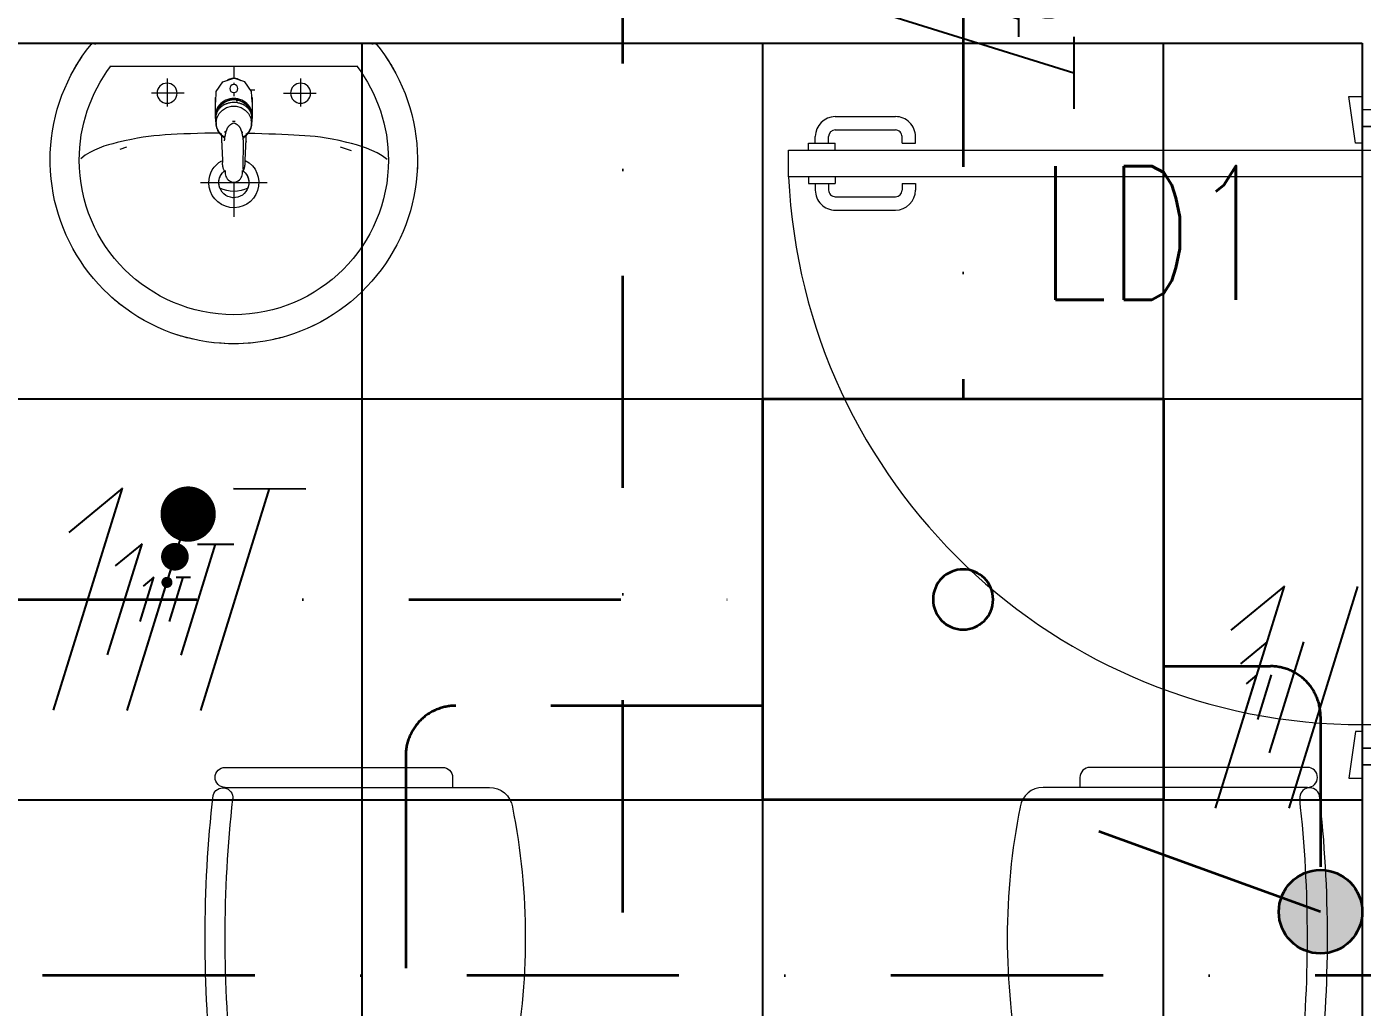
# Model space of a CAD drawing. Header units: inches. Extents: x -12418 to 183584, y -29325 to 19878.
# Drawn here: x 15698 to 17698, y -8710 to -7243 of the extents above; entities that cross this region are included whole.
import ezdxf
from ezdxf.enums import TextEntityAlignment as Align

# ---------------------------------------------------------------- set-up
doc = ezdxf.new("R2010")
doc.units = ezdxf.units.IN
doc.header["$LTSCALE"] = 25
doc.header["$MEASUREMENT"] = 0
doc.linetypes.add('DASHDOT', pattern=[25.4, 12.7, -6.35, 0, -6.35])
doc.layers.get('0').update_dxf_attribs({"color": 8})
doc.layers.add('00-Ground Floor$0$False Ceiling', color=251, linetype='Continuous')
for name, color, linetype, lineweight in [('00-Ground Floor$0$LOADING', 253, 'Continuous', 5), ('00-Ground Floor$0$P-SANR-FIXT', 6, 'Continuous', 18), ('00-Ground Floor$0$P-SANR-FIXT-1', 6, 'Continuous', 13), ('00-Ground Floor$0$Walls', 251, 'Continuous', 5), ('00-Ground Floor$0$Wooden Joinery', 251, 'Continuous', 5), ('E-LITE-CIRC-NUMB', 6, 'Continuous', 25), ('E-LITE-CLNG', 150, 'Continuous', 35), ('E-LITE-CLNG-CNDT', 6, 'DASHDOT', 35), ('E-LITE-CTRL', 6, 'Continuous', 25), ('E-LITE-IDEN', 6, 'Continuous', 25), ('E-LITE-SWCH @ 100', 3, 'Continuous', 35), ('E-POWR-WIRE', 6, 'Continuous', 25), ('E-POWR-WIRE @ 100', 6, 'Continuous', 25), ('E-POWR-WIRE @ 20', 6, 'Continuous', 25), ('E-POWR-WIRE @ 50', 6, 'Continuous', 25)]:
    doc.layers.add(name, color=color, linetype=linetype, lineweight=lineweight)
doc.styles.add('DC_Simplex', font='SIMPLEX.shx', dxfattribs={"width": 0.7})

# ---------------------------------------------------------------- blocks, each defined once
blk = doc.blocks.new('00-Ground Floor$0$A$C72370EFE')
at = {"layer": '00-Ground Floor$0$Wooden Joinery'}
for p, q in [((-0.01, -0.03), (-0.01, -0.07)), ((0, -0.03), (-0.01, -0.03)), ((0.04, -0.03), (0.05, -0.03)), ((0.05, -0.03), (0.05, -0.07)), ((-0.01, -0.04), (-0.02, -0.04)), ((0.05, -0.04), (0.06, -0.04)), ((-0.05, -0.07), (-0.05, -0.16)), ((-0.03, -0.07), (-0.03, -0.16)), ((-0.01, -0.06), (-0.02, -0.06)), ((0, -0.07), (-0.01, -0.07)), ((0.04, -0.07), (0.05, -0.07)), ((0.05, -0.06), (0.06, -0.06)), ((0.07, -0.07), (0.07, -0.16)), ((0.09, -0.07), (0.09, -0.16)), ((-0.01, -0.17), (-0.02, -0.17)), ((-0.01, -0.17), (-0.01, -0.19)), ((0.05, -0.17), (0.06, -0.17)), ((0.05, -0.17), (0.05, -0.19)), ((-0.01, -0.19), (-0.02, -0.19)), ((0.05, -0.19), (0.06, -0.19))]:
    blk.add_line(p, q, dxfattribs=at)
for centre, radius, start, end in [((-0.02, -0.07), 0.03, 90, 180), ((0.06, -0.07), 0.03, 0, 90), ((-0.02, -0.07), 0.01, 90, 180), ((0.06, -0.07), 0.01, 0, 90), ((-0.02, -0.16), 0.03, 180, 270), ((-0.02, -0.16), 0.01, 180, 270), ((0.06, -0.16), 0.01, 270, 0), ((0.06, -0.16), 0.03, 270, 0)]:
    blk.add_arc(centre, radius, start, end, dxfattribs=at)
blk = doc.blocks.new('00-Ground Floor$0$A$C5DAD61B4')
at = {"layer": '00-Ground Floor$0$Wooden Joinery'}
for points in [[(80, 959.1), (80, 969.1), (10, 979.1), (10, 959.1)], [(940, 959.1), (940, 969.1), (1010, 979.1), (1010, 959.1)], [(70, 859.1), (70, 849.1), (0, 839.1), (0, 859.1)], [(120, 859.1), (120, 0), (80, 0), (80, 859.1)], [(950, 859.1), (950, 849.1), (1020, 839.1), (1020, 859.1)]]:
    blk.add_lwpolyline(points, close=True, dxfattribs=at)
for points in [[(45, 859.1), (45, 959.1), (20, 959.1), (20, 859.1), (45, 859.1)], [(45, 859.1), (80, 859.1), (80, 899.1), (90, 899.1), (90, 959.1), (45, 959.1), (45, 859.1)], [(975, 859.1), (940, 859.1), (940, 899.1), (930, 899.1), (930, 959.1), (975, 959.1), (975, 859.1)], [(975, 859.1), (975, 959.1), (1000, 959.1), (1000, 859.1), (975, 859.1)]]:
    blk.add_lwpolyline(points, dxfattribs=at)
blk.add_arc((80, 859.1), 860, 272.666, 0, dxfattribs=at)
at = {"layer": '00-Ground Floor$0$Wooden Joinery', "xscale": 999.9999999998854, "yscale": 999.9999999998854, "zscale": 999.9999999998854, "rotation": 180}
blk.add_blockref('00-Ground Floor$0$A$C72370EFE', (120, 0), dxfattribs=at)
blk = doc.blocks.new('00-Ground Floor$0$FP_138-161_A_00_GFL_-0_080_Einreichung_Grundrisse_100')
at = {"layer": '00-Ground Floor$0$P-SANR-FIXT'}
blk.add_line((-0.0044, -0.0019), (-0.0045, -0.0021), dxfattribs=at)
at = {"layer": '00-Ground Floor$0$P-SANR-FIXT', "flags": 128}
blk.add_lwpolyline([(-0.0057, -0.0037), (-0.0058, -0.0039), (-0.006, -0.004)], dxfattribs=at)
blk = doc.blocks.new('00-Ground Floor$0$FP_139-161_A_00_GFL_-0_080_Einreichung_Grundrisse_100')
at = {"layer": '00-Ground Floor$0$P-SANR-FIXT'}
blk.add_line((0.0045, -0.0022), (0.0044, -0.002), dxfattribs=at)
at = {"layer": '00-Ground Floor$0$P-SANR-FIXT', "flags": 128}
blk.add_lwpolyline([(0.006, -0.004), (0.0059, -0.0039), (0.0057, -0.0038)], dxfattribs=at)
blk = doc.blocks.new('00-Ground Floor$0$IS_Ceraplus_B8204_BIM_BG _1_ - B8204AA - CERAPLUS single lever basin mixer with pop-up waste-V137-161_A_00_GFL_-0_080_Einreichung_Grundrisse_100')
at = {"layer": '00-Ground Floor$0$P-SANR-FIXT-1'}
h = blk.add_hatch(dxfattribs=at)
h.set_pattern_fill('FP_26', color=256, style=0, pattern_type=2)
h.set_pattern_definition([(225, (0.009, 0), (0.010607, -0.010607), []), (315, (0.009, 0), (0.010607, 0.010607), [])])
h.paths.add_polyline_path([(0.0056, -0.002), (0.0058, -0.0024), (0.0058, -0.0021)])
h.paths.add_polyline_path([(0.007, -0.0039), (0.0088, -0.0045), (0.0084, -0.0043)])
at = {"layer": '00-Ground Floor$0$LOADING'}
for p, q in [((-0.028, 0), (-0.028, -0.0281)), ((0.028, -0.0281), (0.028, 0)), ((-0.0274, -0.0337), (-0.0271, -0.0392)), ((-0.0262, -0.0282), (-0.0263, -0.0287)), ((0.0263, -0.0287), (0.0262, -0.0282)), ((0.0262, -0.0293), (0.0263, -0.0287)), ((0.0271, -0.0392), (0.0274, -0.0337)), ((-0.0137, -0.0512), (-0.0129, -0.0517)), ((0.0124, -0.052), (0.0133, -0.0515)), ((0.0185, -0.0618), (0.019, -0.0539)), ((0.019, -0.0539), (0.0188, -0.0561)), ((0.014, -0.0647), (0.0133, -0.1077))]:
    blk.add_line(p, q, dxfattribs=at)
at = {"layer": '00-Ground Floor$0$LOADING', "flags": 128}
for points in [[(-0.0272, -0.0069), (-0.0266, 0.009), (-0.0165, 0.0236), (0, 0.0291)], [(0.0272, -0.0069), (0.0266, 0.009), (0.0165, 0.0236), (0, 0.0291)], [(-0.0176, -0.0568), (-0.0224, -0.0513), (-0.0254, -0.0448), (-0.0264, -0.0376), (-0.0253, -0.0305), (-0.0222, -0.024), (-0.0172, -0.0186), (-0.0109, -0.0147), (-0.0037, -0.0127), (0.0037, -0.0127), (0.0109, -0.0147), (0.0172, -0.0186), (0.0222, -0.024), (0.0253, -0.0305), (0.0264, -0.0376), (0.0254, -0.0448), (0.0224, -0.0513), (0.0176, -0.0568)], [(-0.0271, -0.0393), (-0.027, -0.0403), (-0.0269, -0.0414), (-0.0267, -0.0424), (-0.0265, -0.0434), (-0.0262, -0.0444), (-0.0259, -0.0454), (-0.0255, -0.0464), (-0.0252, -0.0474), (-0.0247, -0.0484), (-0.0243, -0.0493), (-0.0238, -0.0502), (-0.0232, -0.0511), (-0.0226, -0.052), (-0.022, -0.0529), (-0.0214, -0.0537), (-0.0207, -0.0545), (-0.0199, -0.0553), (-0.0192, -0.0561), (-0.0184, -0.0568), (-0.0176, -0.0575), (-0.0173, -0.0577)], [(0.0173, -0.0577), (0.0181, -0.057), (0.0189, -0.0563), (0.0197, -0.0556), (0.0204, -0.0548), (0.0211, -0.054), (0.0218, -0.0532), (0.0224, -0.0523), (0.023, -0.0514), (0.0236, -0.0505), (0.0241, -0.0496), (0.0246, -0.0487), (0.025, -0.0477), (0.0254, -0.0467), (0.0258, -0.0458), (0.0261, -0.0448), (0.0264, -0.0437), (0.0266, -0.0427), (0.0268, -0.0417), (0.027, -0.0407), (0.0271, -0.0396), (0.0271, -0.0393)], [(-0.019, -0.0539), (-0.0185, -0.0615), (-0.0185, -0.0618)], [(-0.0162, -0.0579), (-0.0156, -0.058), (-0.0151, -0.0581), (-0.0146, -0.0583), (-0.0142, -0.0586), (-0.0139, -0.0588), (-0.0138, -0.0591)], [(-0.0138, -0.0591), (-0.0139, -0.0612), (-0.014, -0.0633)], [(0.0138, -0.0591), (0.0139, -0.0588), (0.0142, -0.0586), (0.0146, -0.0583), (0.0151, -0.0581), (0.0156, -0.058), (0.0162, -0.0579)], [(0.014, -0.0633), (0.0139, -0.0612), (0.0138, -0.0591)], [(0.0171, -0.0578), (0.0174, -0.0575), (0.0176, -0.0568)], [(-0.0181, -0.0728), (-0.0177, -0.083), (-0.0172, -0.0938)], [(0.0172, -0.0938), (0.0177, -0.083), (0.0181, -0.0728)], [(0.0184, -0.0651), (0.0184, -0.0652), (0.0184, -0.0652), (0.0184, -0.0652), (0.0184, -0.0654), (0.0184, -0.0655)], [(-0.0129, -0.1142), (-0.0124, -0.1161), (-0.0118, -0.1179), (-0.0109, -0.1197), (-0.0098, -0.1214), (-0.0084, -0.123), (-0.0067, -0.1244), (-0.0047, -0.1255), (-0.0025, -0.1263), (0, -0.1266)], [(0, -0.1266), (0.0025, -0.1263), (0.0047, -0.1255), (0.0067, -0.1244), (0.0084, -0.123), (0.0098, -0.1214), (0.0109, -0.1197), (0.0118, -0.1179), (0.0124, -0.1161), (0.0129, -0.1142)]]:
    blk.add_lwpolyline(points, dxfattribs=at)
at = {"layer": '00-Ground Floor$0$LOADING'}
for centre, radius, start, end in [((0, 0.0135), 0.00603, 0, 180), ((0, 0.0135), 0.00603, 180, 0), ((-0.009, 0), 0.005, 300, 315), ((0.009, 0), 0.005, 225, 240)]:
    blk.add_arc(centre, radius, start, end, dxfattribs=at)
for centre, major_axis, start_param, end_param in [((0, -0.0281), (-0.028, 0), 4.712389, 6.47291), ((0, -0.0287), (0.0267, 0), 1.570796, 3.036556), ((0, -0.0287), (0.0263, 0), 2.625648, 2.791756), ((0, -0.0287), (-0.0263, 0), 4.712389, 5.759587), ((0, -0.0281), (0.028, 0), 6.093357, 7.853982), ((0, -0.0287), (0.0267, 0), 0.105099, 1.570796), ((0, -0.0287), (0.0262, 0), 0.523599, 1.570796), ((0, -0.0287), (0.0262, 0), 0.349919, 0.515945), ((0, -0.0321), (0.0275, 0), 3.141823, 3.202701), ((0, -0.0321), (0.0275, 0), 3.239313, 3.439417), ((0, -0.0281), (0.028, 0), 3.371221, 3.483334), ((0, -0.0287), (0.0267, 0), 6.059374, 6.108652), ((0, -0.0321), (0.0275, 0), 5.985527, 6.185455), ((0, -0.0281), (0.028, 0), 5.94107, 6.05344), ((0, -0.0321), (0.0275, 0), 6.222066, 6.282955), ((0, -0.0312), (0.0248, 0), 4.111947, 4.191073), ((0, -0.0281), (0.028, 0), 4.202431, 4.259552), ((0, -0.0287), (0.0263, 0), 4.169225, 4.2325), ((0, -0.0281), (0.028, 0), 5.172057, 5.222265)]:
    blk.add_ellipse(centre, major_axis=major_axis, ratio=0.961262, start_param=start_param, end_param=end_param, dxfattribs=at)
for points, knots in [([(-0.0215, -0.0162), (-0.0216, -0.0163), (-0.0219, -0.0167), (-0.0227, -0.0177), (-0.0238, -0.0192), (-0.0249, -0.0211), (-0.0258, -0.0231), (-0.0266, -0.0253), (-0.0273, -0.0282), (-0.0275, -0.0305), (-0.0275, -0.0321)], [0.7859035, 0.7859035, 0.7859035, 0.7859035, 0.7916667, 0.8055556, 0.8333333, 0.8611111, 0.8888889, 0.9166667, 0.9444444, 1, 1, 1, 1]), ([(0.021, -0.0157), (0.0208, -0.0154), (0.0203, -0.0149), (0.0192, -0.0139), (0.0177, -0.0127), (0.0161, -0.0117), (0.0148, -0.0109), (0.0138, -0.0104), (0.0127, -0.0099), (0.0113, -0.0093), (0.0087, -0.0084), (0.0048, -0.0075), (0, -0.0071), (-0.0048, -0.0075), (-0.0087, -0.0084), (-0.0113, -0.0093), (-0.0127, -0.0099), (-0.0138, -0.0104), (-0.0148, -0.0109), (-0.0161, -0.0117), (-0.0177, -0.0127), (-0.0191, -0.0139), (-0.0202, -0.0149), (-0.0208, -0.0154), (-0.021, -0.0157)], [0.2222222, 0.2222222, 0.2222222, 0.2222222, 0.2361111, 0.25, 0.2777778, 0.3055556, 0.3194444, 0.3333333, 0.3472222, 0.3611111, 0.3888889, 0.4444444, 0.5, 0.5555556, 0.6111111, 0.6388889, 0.6527778, 0.6666667, 0.6805556, 0.6944444, 0.7222222, 0.75, 0.7638889, 0.7777778, 0.7777778, 0.7777778, 0.7777778]), ([(0.0275, -0.0321), (0.0275, -0.0305), (0.0273, -0.0282), (0.0266, -0.0253), (0.0258, -0.0231), (0.0249, -0.0211), (0.0238, -0.0192), (0.0227, -0.0177), (0.0219, -0.0167), (0.0216, -0.0163), (0.0215, -0.0162)], [0, 0, 0, 0, 0.0555556, 0.0833333, 0.1111111, 0.1388889, 0.1666667, 0.1944444, 0.2083333, 0.2142181, 0.2142181, 0.2142181, 0.2142181]), ([(0, -0.0378), (-0.0005, -0.038), (-0.0012, -0.0384), (-0.0021, -0.0389), (-0.0028, -0.0393), (-0.0035, -0.0397), (-0.0042, -0.04), (-0.0049, -0.0405), (-0.0055, -0.0409), (-0.0061, -0.0414), (-0.0067, -0.0419), (-0.0072, -0.0424), (-0.0078, -0.0429), (-0.0083, -0.0435), (-0.0088, -0.0441), (-0.0092, -0.0446), (-0.0096, -0.0452), (-0.01, -0.0459), (-0.0103, -0.0466), (-0.0105, -0.0472), (-0.0107, -0.0477), (-0.0108, -0.0481), (-0.0109, -0.0484), (-0.0111, -0.0489), (-0.0114, -0.0497), (-0.0118, -0.0509), (-0.0122, -0.0521), (-0.0124, -0.053), (-0.0126, -0.0537), (-0.0128, -0.0544), (-0.0129, -0.0552), (-0.0131, -0.0559), (-0.0132, -0.0566), (-0.0134, -0.0572), (-0.0136, -0.0581), (-0.0137, -0.0587), (-0.0138, -0.0591)], [0, 0, 0, 0, 0.055556, 0.083333, 0.111111, 0.138889, 0.166667, 0.194444, 0.222222, 0.25, 0.277778, 0.305556, 0.333333, 0.361111, 0.388889, 0.416667, 0.444444, 0.472222, 0.5, 0.527778, 0.541667, 0.555556, 0.569444, 0.583333, 0.611111, 0.666667, 0.722222, 0.75, 0.777778, 0.805556, 0.833333, 0.861111, 0.888889, 0.916667, 0.944444, 1, 1, 1, 1]), ([(0, -0.0357), (-0.0006, -0.0357), (-0.0013, -0.0357), (-0.002, -0.0357), (-0.0022, -0.0357)], [0, 0, 0, 0, 0.1, 0.1298359, 0.1298359, 0.1298359, 0.1298359]), ([(0.0022, -0.0357), (0.002, -0.0357), (0.0013, -0.0357), (0.0006, -0.0357), (0, -0.0357)], [0.8701578, 0.8701578, 0.8701578, 0.8701578, 0.9, 1, 1, 1, 1]), ([(0.0138, -0.0591), (0.0137, -0.0587), (0.0136, -0.0581), (0.0134, -0.0572), (0.0132, -0.0566), (0.0131, -0.0559), (0.0129, -0.0552), (0.0128, -0.0544), (0.0126, -0.0537), (0.0124, -0.053), (0.0122, -0.0521), (0.0118, -0.0509), (0.0114, -0.0497), (0.0111, -0.0489), (0.0109, -0.0484), (0.0108, -0.0481), (0.0107, -0.0477), (0.0105, -0.0472), (0.0103, -0.0466), (0.01, -0.0459), (0.0096, -0.0452), (0.0092, -0.0446), (0.0088, -0.0441), (0.0083, -0.0435), (0.0078, -0.0429), (0.0072, -0.0424), (0.0067, -0.0419), (0.0061, -0.0414), (0.0055, -0.0409), (0.0049, -0.0405), (0.0042, -0.04), (0.0035, -0.0397), (0.0028, -0.0393), (0.0021, -0.0389), (0.0012, -0.0384), (0.0005, -0.038), (0, -0.0378)], [0, 0, 0, 0, 0.055556, 0.083333, 0.111111, 0.138889, 0.166667, 0.194444, 0.222222, 0.25, 0.277778, 0.333333, 0.388889, 0.416667, 0.430556, 0.444444, 0.458333, 0.472222, 0.5, 0.527778, 0.555556, 0.583333, 0.611111, 0.638889, 0.666667, 0.694444, 0.722222, 0.75, 0.777778, 0.805556, 0.833333, 0.861111, 0.888889, 0.916667, 0.944444, 1, 1, 1, 1]), ([(-0.0188, -0.0538), (-0.0188, -0.0547), (-0.0186, -0.0582), (-0.0185, -0.0619), (-0.0184, -0.0646)], [0.6724021, 0.6724021, 0.6724021, 0.6724021, 0.75, 1, 1, 1, 1]), ([(-0.0162, -0.0579), (-0.0162, -0.0578), (-0.0163, -0.0578), (-0.0165, -0.0577), (-0.0166, -0.0575), (-0.0167, -0.0574), (-0.0169, -0.0573), (-0.017, -0.0572), (-0.0172, -0.0571), (-0.0173, -0.057), (-0.0175, -0.0569), (-0.0176, -0.0568)], [0, 0, 0, 0, 0.1, 0.2, 0.3, 0.4, 0.5, 0.6, 0.7, 0.8, 1, 1, 1, 1]), ([(-0.0148, -0.0587), (-0.015, -0.0586), (-0.0159, -0.0583), (-0.0167, -0.058), (-0.0172, -0.0578)], [0.8, 0.8, 0.8, 0.8, 0.85, 1, 1, 1, 1]), ([(0.0141, -0.0613), (0.0141, -0.0611), (0.0143, -0.0608), (0.0145, -0.0604), (0.0148, -0.06), (0.0151, -0.0596), (0.0153, -0.0594), (0.0155, -0.0592), (0.0156, -0.059), (0.0158, -0.0588), (0.016, -0.0587), (0.0163, -0.0585), (0.0165, -0.0583), (0.0166, -0.0582)], [0.3333333, 0.3333333, 0.3333333, 0.3333333, 0.4166667, 0.5, 0.5833333, 0.6666667, 0.7083333, 0.75, 0.7916667, 0.8333333, 0.875, 0.9166667, 1, 1, 1, 1]), ([(0.0176, -0.0568), (0.0175, -0.0569), (0.0173, -0.057), (0.0172, -0.0571), (0.017, -0.0572), (0.0169, -0.0573), (0.0167, -0.0574), (0.0166, -0.0575), (0.0165, -0.0577), (0.0163, -0.0578), (0.0162, -0.0578), (0.0162, -0.0579)], [0, 0, 0, 0, 0.2, 0.3, 0.4, 0.5, 0.6, 0.7, 0.8, 0.9, 1, 1, 1, 1]), ([(0.0184, -0.0646), (0.0185, -0.0619), (0.0186, -0.0582), (0.0188, -0.0547), (0.0188, -0.0538)], [0, 0, 0, 0, 0.25, 0.3275586, 0.3275586, 0.3275586, 0.3275586]), ([(-0.0131, -0.1116), (-0.0132, -0.1115), (-0.0135, -0.1109), (-0.0141, -0.1099), (-0.0147, -0.1086), (-0.0153, -0.1072), (-0.0159, -0.1053), (-0.0167, -0.1021), (-0.0171, -0.0992), (-0.0171, -0.0973)], [0.4856715, 0.4856715, 0.4856715, 0.4856715, 0.5, 0.55, 0.6, 0.65, 0.7, 0.8, 1, 1, 1, 1]), ([(0.0131, -0.1116), (0.0133, -0.1113), (0.0137, -0.1106), (0.0142, -0.1096), (0.0147, -0.1084), (0.0153, -0.1072), (0.0159, -0.1053), (0.0167, -0.1021), (0.0171, -0.0992), (0.0171, -0.0973)], [-0.5143371, -0.5143371, -0.5143371, -0.5143371, -0.475, -0.4375, -0.4, -0.35, -0.3, -0.2, 0, 0, 0, 0]), ([(-0.0132, -0.1091), (-0.0132, -0.1096), (-0.0132, -0.1103), (-0.0132, -0.1111), (-0.0132, -0.1115), (-0.0132, -0.1118), (-0.0131, -0.1122), (-0.0131, -0.1125), (-0.0131, -0.1128), (-0.0131, -0.1131), (-0.013, -0.1134), (-0.013, -0.1138), (-0.0129, -0.1141), (-0.0129, -0.1142)], [0.2, 0.2, 0.2, 0.2, 0.4, 0.5, 0.55, 0.6, 0.65, 0.7, 0.75, 0.8, 0.85, 0.9, 1, 1, 1, 1]), ([(0.0129, -0.1142), (0.0129, -0.1141), (0.013, -0.1138), (0.013, -0.1134), (0.0131, -0.1131), (0.0131, -0.1128), (0.0131, -0.1125), (0.0131, -0.1122), (0.0132, -0.1118), (0.0132, -0.1115), (0.0132, -0.1111), (0.0132, -0.1103), (0.0132, -0.1096), (0.0132, -0.1091)], [0, 0, 0, 0, 0.1, 0.15, 0.2, 0.25, 0.3, 0.35, 0.4, 0.45, 0.5, 0.6, 0.8, 0.8, 0.8, 0.8])]:
    blk.add_open_spline(points, degree=3, knots=knots, dxfattribs=at)
for points in [[(-0.0172, -0.0578), (-0.0171, -0.0578), (-0.0169, -0.058), (-0.0167, -0.0581), (-0.0166, -0.0582)], [(-0.0162, -0.0579), (-0.0162, -0.0579), (-0.0164, -0.0581), (-0.0165, -0.0582), (-0.0166, -0.0583), (-0.0166, -0.0582), (-0.0166, -0.0582)], [(-0.0166, -0.0582), (-0.0163, -0.0585), (-0.0156, -0.059), (-0.0148, -0.0599), (-0.0142, -0.0609), (-0.0139, -0.0617), (-0.0138, -0.0621)], [(0.0172, -0.0578), (0.0168, -0.0579), (0.0158, -0.0583), (0.0147, -0.0587), (0.0141, -0.059)], [(0.0166, -0.0582), (0.0166, -0.0582), (0.0166, -0.0583), (0.0165, -0.0582), (0.0164, -0.0581), (0.0162, -0.0579), (0.0162, -0.0579)], [(0.0166, -0.0582), (0.0167, -0.0582), (0.0168, -0.0581), (0.0169, -0.058), (0.0169, -0.058)], [(0.0169, -0.058), (0.017, -0.0579), (0.0171, -0.0579), (0.0171, -0.0578)], [(-0.0184, -0.0646), (-0.0183, -0.0659), (-0.0182, -0.0684), (-0.0181, -0.0709), (-0.0181, -0.0721)], [(-0.014, -0.0633), (-0.014, -0.0633), (-0.014, -0.0633), (-0.014, -0.0633)], [(-0.014, -0.0646), (-0.014, -0.0644), (-0.014, -0.064), (-0.014, -0.0635), (-0.014, -0.0633)], [(0.014, -0.0633), (0.014, -0.0633), (0.014, -0.0633), (0.014, -0.0633)], [(0.014, -0.0633), (0.014, -0.0635), (0.014, -0.064), (0.014, -0.0644), (0.014, -0.0647)], [(0.0181, -0.0721), (0.0181, -0.0709), (0.0182, -0.0684), (0.0183, -0.0659), (0.0184, -0.0646)], [(-0.0172, -0.0938), (-0.0172, -0.0944), (-0.0172, -0.0956), (-0.0171, -0.0967), (-0.0171, -0.0973)], [(0.0171, -0.0973), (0.0171, -0.0967), (0.0172, -0.0956), (0.0172, -0.0944), (0.0172, -0.0938)]]:
    blk.add_open_spline(points, degree=3, dxfattribs=at)
for name in ['00-Ground Floor$0$FP_138-161_A_00_GFL_-0_080_Einreichung_Grundrisse_100', '00-Ground Floor$0$FP_139-161_A_00_GFL_-0_080_Einreichung_Grundrisse_100']:
    blk.add_blockref(name, (0, 0), dxfattribs=at)
blk = doc.blocks.new('00-Ground Floor$0$_100_WB_KER_REN_55x45x18 - _100_WB_KER_REN_55x45x18-V63-161_A_00_GFL_-0_080_Einreichung_Grundrisse_100')
at = {"layer": '00-Ground Floor$0$LOADING'}
for p, q in [((-0.2075, 0.225), (-0.2075, 0.2227)), ((0.2074, 0.225), (-0.2074, 0.225)), ((0.2075, 0.2227), (0.2075, 0.225)), ((-0.1855, 0.1899), (0.1855, 0.1899)), ((0, 0.1899), (0, 0.1724)), ((-0.1, 0.172), (-0.1, 0.1303)), ((0, 0.1656), (0, 0.1628)), ((0.1, 0.172), (0.1, 0.1303)), ((-0.0744, 0.15), (-0.1234, 0.15)), ((-0.0259, 0.155), (-0.0315, 0.155)), ((0, 0.1509), (0, 0.1454)), ((0, 0.1422), (0, 0.1399)), ((0.026, 0.155), (0.0248, 0.155)), ((0.0744, 0.15), (0.1234, 0.15)), ((-0.1763, 0.0637), (-0.1598, 0.0692)), ((0.1605, 0.0691), (0.1707, 0.0656)), ((-0.05, 0.0161), (0.05, 0.0161)), ((0, 0.0168), (0, -0.0348))]:
    blk.add_line(p, q, dxfattribs=at)
at = {"layer": '00-Ground Floor$0$LOADING', "flags": 128}
for points in [[(-0.2121, 0.225), (-0.219, 0.2164), (-0.2254, 0.2075), (-0.2316, 0.1983), (-0.2373, 0.189), (-0.2427, 0.1794), (-0.2476, 0.1696), (-0.2522, 0.1596), (-0.2564, 0.1494), (-0.2602, 0.1391), (-0.2635, 0.1286), (-0.2665, 0.118), (-0.269, 0.1073), (-0.271, 0.0965), (-0.2727, 0.0856), (-0.2739, 0.0747), (-0.2747, 0.0637), (-0.275, 0.0527), (-0.275, 0.05)], [(0.275, 0.05), (0.2748, 0.061), (0.2741, 0.072), (0.273, 0.0829), (0.2715, 0.0938), (0.2695, 0.1046), (0.2671, 0.1154), (0.2643, 0.126), (0.261, 0.1365), (0.2574, 0.1469), (0.2533, 0.1571), (0.2488, 0.1671), (0.2439, 0.177), (0.2387, 0.1866), (0.233, 0.1961), (0.227, 0.2053), (0.2206, 0.2142), (0.2138, 0.2229), (0.2121, 0.225)], [(-0.275, 0.05), (-0.2748, 0.039), (-0.2741, 0.028), (-0.273, 0.0171), (-0.2715, 0.0062), (-0.2695, -0.0046), (-0.2671, -0.0154), (-0.2643, -0.026), (-0.261, -0.0365), (-0.2574, -0.0469), (-0.2533, -0.0571), (-0.2488, -0.0671), (-0.2439, -0.077), (-0.2387, -0.0866), (-0.233, -0.0961), (-0.227, -0.1053), (-0.2206, -0.1142), (-0.2138, -0.1229), (-0.2067, -0.1313), (-0.1993, -0.1395), (-0.1916, -0.1473), (-0.1836, -0.1548), (-0.1752, -0.162), (-0.1666, -0.1688), (-0.1577, -0.1753), (-0.1486, -0.1814), (-0.1392, -0.1872), (-0.1296, -0.1925), (-0.1198, -0.1975), (-0.1098, -0.2021), (-0.0996, -0.2063), (-0.0893, -0.2101), (-0.0788, -0.2135), (-0.0682, -0.2164), (-0.0575, -0.2189), (-0.0467, -0.221), (-0.0359, -0.2227), (-0.0249, -0.2239), (-0.014, -0.2246), (-0.003, -0.225), (0.008, -0.2249), (0.019, -0.2243), (0.03, -0.2234), (0.0409, -0.2219), (0.0517, -0.2201), (0.0625, -0.2178), (0.0731, -0.2151), (0.0837, -0.212), (0.0941, -0.2084), (0.1043, -0.2044), (0.1144, -0.2001), (0.1243, -0.1953), (0.1341, -0.1901), (0.1436, -0.1846), (0.1528, -0.1786), (0.1618, -0.1723), (0.1706, -0.1657), (0.1791, -0.1587), (0.1873, -0.1514), (0.1952, -0.1437), (0.2028, -0.1358), (0.21, -0.1275), (0.217, -0.119), (0.2236, -0.1101), (0.2298, -0.1011), (0.2356, -0.0918), (0.2411, -0.0822), (0.2462, -0.0725), (0.2509, -0.0625), (0.2552, -0.0524), (0.2591, -0.0421), (0.2626, -0.0317), (0.2656, -0.0211), (0.2683, -0.0104), (0.2705, 0.0003), (0.2722, 0.0112), (0.2736, 0.0221), (0.2745, 0.0331), (0.2749, 0.0441), (0.275, 0.05)]]:
    blk.add_lwpolyline(points, dxfattribs=at)
at = {"layer": '00-Ground Floor$0$LOADING'}
for centre in [(-0.1, 0.15), (0.1, 0.15)]:
    blk.add_circle(centre, 0.015, dxfattribs=at)
for centre, radius, start, end in [((0, 0.05), 0.275, 140.4788, 141.2381), ((0, 0.05), 0.275, 38.7619, 39.5212), ((0, 0.05), 0.275, 145.9324, 150.3591), ((0, 0.05), 0.275, 29.6409, 34.0676), ((0, 0.05), 0.2315, 142.8209, 180), ((0, 0.05), 0.2315, 0, 37.1791), ((0, 0.155), 0.0175, 54.0899, 125.9101), ((0, 0.155), 0.0175, 68.869, 83.8798), ((0, 0.155), 0.0175, 251.9463, 258.2346), ((0, 0.05), 0.275, 180, 183.6225), ((0, 0.05), 0.2315, 180, 0), ((0, 0.0161), 0.0375, 117.1305, 0), ((0, 0.0161), 0.0375, 0, 61.4146), ((0, 0.0161), 0.0225, 129.5025, 0), ((0, 0.0161), 0.0225, 156.725, 162.0134), ((0, 0.0161), 0.0225, 138.0808, 143.3939), ((0, 0.0161), 0.0225, 0, 51.4286), ((0, 0.0161), 0.0225, 36.616, 41.9265), ((0, 0.0161), 0.0225, 17.9887, 23.276), ((0, 0.0161), 0.0225, 180, 193.3417), ((0, 0.0161), 0.0225, 197.0466, 201.508), ((0, 0.05), 0.047, 243.4433, 296.5567), ((0, 0.0161), 0.0225, 338.492, 342.9534), ((0, 0.0161), 0.0225, 346.6583, 0), ((0, 0.05), 0.275, 307.6689, 312), ((0, 0.05), 0.275, 240, 245.6589), ((0, 0.05), 0.275, 252, 257.5535), ((0, 0.05), 0.275, 282.9241, 288), ((0, 0.05), 0.275, 264, 276)]:
    blk.add_arc(centre, radius, start, end, dxfattribs=at)
for points, knots in [([(-0.2074, 0.225), (-0.2078, 0.225), (-0.2086, 0.225), (-0.2095, 0.225), (-0.2102, 0.225), (-0.2106, 0.225), (-0.2109, 0.225), (-0.2111, 0.225), (-0.2114, 0.225), (-0.2116, 0.225), (-0.2118, 0.225), (-0.2119, 0.225), (-0.2119, 0.225)], [-1, -1, -1, -1, -0.8333333, -0.6666667, -0.5833333, -0.5, -0.4583333, -0.4166667, -0.3333333, -0.2916667, -0.25, -0.1666667, -0.1666667, -0.1666667, -0.1666667]), ([(0.2119, 0.225), (0.2119, 0.225), (0.2118, 0.225), (0.2116, 0.225), (0.2114, 0.225), (0.2111, 0.225), (0.2109, 0.225), (0.2106, 0.225), (0.2102, 0.225), (0.2095, 0.225), (0.2086, 0.225), (0.2078, 0.225), (0.2074, 0.225)], [-0.8333333, -0.8333333, -0.8333333, -0.8333333, -0.75, -0.7083333, -0.6666667, -0.5833333, -0.5416667, -0.5, -0.4166667, -0.3333333, -0.1666667, 0, 0, 0, 0]), ([(-0.0037, 0.1721), (-0.0046, 0.1719), (-0.0064, 0.1714), (-0.0081, 0.1705), (-0.009, 0.17)], [0.5653198, 0.5653198, 0.5653198, 0.5653198, 0.6111111, 0.6666667, 0.6666667, 0.6666667, 0.6666667]), ([(0.009, 0.17), (0.0086, 0.1703), (0.0077, 0.1708), (0.0059, 0.1715), (0.0046, 0.1719), (0.0037, 0.1721)], [0.3333333, 0.3333333, 0.3333333, 0.3333333, 0.3611111, 0.3888889, 0.4346482, 0.4346482, 0.4346482, 0.4346482]), ([(-0.2294, 0.0509), (-0.2103, 0.066), (-0.1431, 0.0839), (-0.1084, 0.0863), (-0.0496, 0.0893), (-0.0206, 0.0899)], [0.0392191, 0.0392191, 0.0392191, 0.0392191, 0.1715289, 0.4228457, 0.6475389, 0.6475389, 0.6475389, 0.6475389]), ([(0.0209, 0.0903), (0.0512, 0.0901), (0.1113, 0.0879), (0.1514, 0.0828), (0.2115, 0.0665), (0.2292, 0.052)], [0.7533082, 0.7533082, 0.7533082, 0.7533082, 0.9865548, 1.235629, 1.3638988, 1.3638988, 1.3638988, 1.3638988]), ([(-0.0141, 0.0337), (-0.0162, 0.0319), (-0.0207, 0.0267), (-0.0225, 0.02), (-0.0225, 0.0161)], [0.7144203, 0.7144203, 0.7144203, 0.7144203, 0.8333333, 1, 1, 1, 1]), ([(0.0225, 0.0161), (0.0225, 0.0187), (0.0216, 0.0239), (0.0182, 0.0298), (0.0152, 0.0327), (0.0141, 0.0337)], [0, 0, 0, 0, 0.1111111, 0.2222222, 0.285568, 0.285568, 0.285568, 0.285568])]:
    blk.add_open_spline(points, degree=3, knots=knots, dxfattribs=at)
for points in [[(-0.2075, 0.2227), (-0.2075, 0.2231), (-0.2075, 0.2235), (-0.2075, 0.2239)], [(0.2075, 0.2239), (0.2075, 0.2235), (0.2075, 0.2231), (0.2075, 0.2227)], [(-0.1852, 0.1899), (-0.1853, 0.1899), (-0.1854, 0.1899), (-0.1855, 0.1899)], [(0.1855, 0.1899), (0.1854, 0.1899), (0.1853, 0.1899), (0.1852, 0.1899)], [(-0.0009, 0.1725), (-0.0013, 0.1725), (-0.0018, 0.1724), (-0.0022, 0.1724)], [(0.0022, 0.1724), (0.0018, 0.1724), (0.0013, 0.1725), (0.0009, 0.1725)], [(-0.0225, 0.0161), (-0.0225, 0.0147), (-0.0222, 0.012), (-0.0215, 0.0093), (-0.021, 0.008)], [(0.021, 0.008), (0.0215, 0.0093), (0.0222, 0.012), (0.0225, 0.0147), (0.0225, 0.0161)]]:
    blk.add_open_spline(points, degree=3, dxfattribs=at)
at = {"layer": '00-Ground Floor$0$LOADING', "xscale": -1, "rotation": 5.088887490341627e-12}
blk.add_blockref('00-Ground Floor$0$IS_Ceraplus_B8204_BIM_BG _1_ - B8204AA - CERAPLUS single lever basin mixer with pop-up waste-V137-161_A_00_GFL_-0_080_Einreichung_Grundrisse_100', (0, 0.1434), dxfattribs=at)
blk = doc.blocks.new('00-Ground Floor$0$GF21016-P')
at = {"layer": '00-Ground Floor$0$LOADING', "extrusion": (-1.24384e-09, -1.20261e-09, -1)}
for p, q in [((0.0128, 0.0179), (0.0128, 0.4136)), ((0.4628, 0.0179), (0.4628, 0.4136)), ((-0.0172, 0.0179), (-0.0172, 0.3435)), ((-0.0022, 0.3585), (0.0128, 0.3585)), ((0.4778, 0.3585), (0.4628, 0.3585)), ((0.4928, 0.0179), (0.4928, 0.3435)), ((0.4778, 0.0029), (0.4778, 0.0029))]:
    blk.add_line(p, q, dxfattribs=at)
for centre, radius, start, end in [((-0.2378, -0.5362), 1.0036, 78.7568, 101.2432), ((-0.0478, 0.4136), 0.035, 0, 80.6557), ((-0.4278, 0.4136), 0.035, 99.3443, 180), ((0.0022, 0.3435), 0.015, 0, 90), ((-0.4778, 0.3435), 0.015, 90, 180), ((-0.0284, 0.0145), 0.015, 284.3864, 95.5209), ((-0.2378, 1.8928), 1.8749, 263.6341, 276.3659), ((-0.4471, 0.0145), 0.015, 84.4791, 255.6136), ((0.0022, 0.0179), 0.015, 270, 0), ((0.0022, 0.0179), 0.015, 180, 270), ((-0.2378, 1.8734), 1.8855, 263.5119, 276.4881), ((-0.4778, 0.0179), 0.015, 270, 0), ((-0.4778, 0.0179), 0.015, 180, 270)]:
    blk.add_arc(centre, radius, start, end, dxfattribs=at)
blk = doc.blocks.new('00-Ground Floor$0$A$Ce9e1c4c3')
at = {"layer": '00-Ground Floor$0$False Ceiling', "color": 254}
for p, q in [((-85802.1, -7267.4, 0), (-82302.3, -7267.4, 0)), ((-82302.3, -7267.4, 0), (-82302.3, -10267.4, 0))]:
    blk.add_line(p, q, dxfattribs=at)
at = {"layer": '00-Ground Floor$0$False Ceiling', "color": 254, "linetype": 'Continuous'}
for p, q in [((-83800, -10267.4), (-83800, -7267.4)), ((-83200, -10267.4), (-83200, -7267.4)), ((-82600, -10267.4), (-82600, -7267.4)), ((-85802.1, -7800), (-82302.3, -7800)), ((-85802.1, -8400), (-82302.3, -8400))]:
    blk.add_line(p, q, dxfattribs=at)
blk = doc.blocks.new('00-Ground Floor')
at = {"layer": '00-Ground Floor$0$Walls'}
for p, q in [((14197.9, -7267.4, 0), (17697.7, -7267.4, 0)), ((17697.7, -7367.4, 0), (17697.7, -7267.4, 0)), ((17697.7, -8347.4, 0), (17797.7, -8347.4, 0)), ((17697.7, -10267.4, 0), (17697.7, -8367.4, 0))]:
    blk.add_line(p, q, dxfattribs=at)
at = {"layer": '00-Ground Floor$0$False Ceiling', "color": 254}
blk.add_blockref('00-Ground Floor$0$A$Ce9e1c4c3', (100000, 0), dxfattribs=at)
at = {"layer": '00-Ground Floor$0$LOADING', "xscale": -1000, "yscale": 1000, "zscale": 1000}
blk.add_blockref('00-Ground Floor$0$_100_WB_KER_REN_55x45x18 - _100_WB_KER_REN_55x45x18-V63-161_A_00_GFL_-0_080_Einreichung_Grundrisse_100', (16008.1, -7492.4, 0), dxfattribs=at)
at = {"layer": '00-Ground Floor$0$LOADING', "extrusion": (2.24019e-05, -2.67576e-11, 1), "xscale": 1000.000000000006, "yscale": 1000.000000000006, "zscale": -1000.000000000002, "rotation": 269.9999748876472}
blk.add_blockref('00-Ground Floor$0$GF21016-P', (15977.1, -8368.5, 0.4), dxfattribs=at)
at = {"layer": '00-Ground Floor$0$LOADING', "extrusion": (-2.24019e-05, -2.67576e-11, 1), "xscale": -1000.000000000005, "yscale": 1000.000000000005, "zscale": -1000.000000000005, "rotation": 90.00002511235276}
blk.add_blockref('00-Ground Floor$0$GF21016-P', (17633.5, -8368.5, -0.4), dxfattribs=at)
at = {"layer": '00-Ground Floor$0$Wooden Joinery', "rotation": 270}
blk.add_blockref('00-Ground Floor$0$A$C5DAD61B4', (16838.7, -7347.4, 0), dxfattribs=at)
blk = doc.blocks.new('*U14')
blk.add_lwpolyline([(-300, 300), (-300, -300), (300, -300), (300, 300)], close=True)
blk.add_circle((0, 0), 45)
at = {"layer": 'E-LITE-CIRC-NUMB', "style": 'DC_Simplex', "width": 0.7, "flags": 8}
blk.add_attdef('CIRCUIT', text='', height=200, rotation=0, dxfattribs=at).set_placement((-473.9, 300), align=Align.RIGHT)
at = {"layer": 'E-LITE-CTRL', "style": 'DC_Simplex', "width": 0.7, "flags": 8}
blk.add_attdef('CONTROL', (1118.9, -935), '', height=200, rotation=360, dxfattribs=at)
at = {"layer": 'E-LITE-IDEN', "style": 'DC_Simplex', "width": 0.7, "flags": 8}
blk.add_attdef('TYPE', (-114.6, 448.6), '', height=200, rotation=360, dxfattribs=at)
blk = doc.blocks.new('*U27')
blk.add_hatch(color=256).paths.add_polyline_path([(0.625, -0.625, 1), (0.625, 0.625, 1)])
blk.add_line((0.625, 0), (3.947, -1.2))
blk.add_circle((0.625, 0), 0.625)
at = {"layer": 'E-LITE-CTRL', "style": 'DC_Simplex', "width": 0.7, "flags": 8}
blk.add_attdef('CONTROL', (-26.627, -10.116), '', height=2, rotation=360, dxfattribs=at)
at = {"layer": 'E-LITE-IDEN', "style": 'DC_Simplex', "width": 0.7, "flags": 8}
blk.add_attdef('TYPE', text='', height=2, rotation=360, dxfattribs=at).set_placement((-31.991, -10.116), align=Align.RIGHT)
blk = doc.blocks.new('*U77')
for p, q in [((-0.515, -1.66), (0.515, 1.66)), ((0.515, 1.66), (-0.287, 1.001)), ((0.587, -1.663), (1.617, 1.658))]:
    blk.add_line(p, q)
blk = doc.blocks.new('*U1186')
at = {"layer": 'E-POWR-WIRE @ 100', "xscale": 100, "yscale": 100, "zscale": 100}
blk.add_blockref('*U77', (17529.5, -8246.2), dxfattribs=at)
at = {"layer": 'E-POWR-WIRE @ 20', "xscale": 20, "yscale": 20, "zscale": 20}
blk.add_blockref('*U77', (17529.5, -8246.2), dxfattribs=at)
at = {"layer": 'E-POWR-WIRE @ 50', "xscale": 50, "yscale": 50, "zscale": 50}
blk.add_blockref('*U77', (17529.5, -8246.2), dxfattribs=at)
blk = doc.blocks.new('*U83')
for p, q in [((-1.658, 1.617), (1.663, 0.587)), ((-1.66, 0.515), (1.66, -0.515)), ((-1.663, -0.587), (1.658, -1.617)), ((1.659, -1.078), (1.657, -2.157))]:
    blk.add_line(p, q)
at = {"const_width": 0.414}
blk.add_lwpolyline([(1.278, -0.19, 1), (1.277, -0.604, 1)], format="xyb", close=True, dxfattribs=at)
blk = doc.blocks.new('*U1291')
at = {"layer": 'E-POWR-WIRE @ 100', "xscale": 100, "yscale": 100, "zscale": 100}
blk.add_blockref('*U83', (17100, -7150), dxfattribs=at)
at = {"layer": 'E-POWR-WIRE @ 20', "xscale": 20, "yscale": 20, "zscale": 20}
blk.add_blockref('*U83', (17100, -7150), dxfattribs=at)
at = {"layer": 'E-POWR-WIRE @ 50', "xscale": 50, "yscale": 50, "zscale": 50}
blk.add_blockref('*U83', (17100, -7150), dxfattribs=at)
blk = doc.blocks.new('*U74')
for p, q in [((-1.617, -1.658), (-0.587, 1.663)), ((-0.587, 1.663), (-1.389, 1.004)), ((-0.515, -1.66), (0.515, 1.66)), ((0.587, -1.663), (1.617, 1.658)), ((1.078, 1.659), (2.157, 1.657))]:
    blk.add_line(p, q)
at = {"const_width": 0.414}
blk.add_lwpolyline([(0.19, 1.278, 1), (0.604, 1.277, 1)], format="xyb", close=True, dxfattribs=at)
blk = doc.blocks.new('*U1406')
at = {"layer": 'E-POWR-WIRE @ 100', "xscale": 100, "yscale": 100, "zscale": 100}
blk.add_blockref('*U74', (15900, -8100), dxfattribs=at)
at = {"layer": 'E-POWR-WIRE @ 20', "xscale": 20, "yscale": 20, "zscale": 20}
blk.add_blockref('*U74', (15900, -8100), dxfattribs=at)
at = {"layer": 'E-POWR-WIRE @ 50', "xscale": 50, "yscale": 50, "zscale": 50}
blk.add_blockref('*U74', (15900, -8100), dxfattribs=at)

msp = doc.modelspace()

# ---------------------------------------------------------------- linework, layer by layer
at = {"layer": 'E-LITE-CLNG-CNDT', "elevation": 0}
msp.add_lwpolyline([(19849.5, -3421.1), (18094.6, -3421.1, 0.414214), (18019.6, -3496.1), (18019.6, -8588, -0.414214), (17944.6, -8663), (13273.1, -8663, 0.414124), (13198.1, -8738), (13197.9, -9297.4)], format="xyb", dxfattribs=at)
at = {"layer": 'E-LITE-CLNG-CNDT', "color": 1}
msp.add_lwpolyline([(16800, -9367.6), (16628.1, -9268.4, -0.267949), (16590.6, -9203.4), (16590.6, -5164.2, -0.267949), (16628.1, -5099.3), (16800, -5000)], format="xyb", dxfattribs=at)
at = {"layer": 'E-LITE-CLNG-CNDT'}
for points in [[(17100, -6500), (17100, -7800)], [(15000, -8100), (16800, -8100)]]:
    msp.add_lwpolyline(points, dxfattribs=at)
for points in [[(17400, -8200), (17560.2, -8200, -0.414214), (17635.2, -8275), (17635.2, -8500)], [(16800, -8259.1), (16340.4, -8259.1, 0.414214), (16265.4, -8334.1), (16265.4, -11542.4, 0.414214), (16340.4, -11617.4), (16762.8, -11617.4)]]:
    msp.add_lwpolyline(points, format="xyb", dxfattribs=at)

# ---------------------------------------------------------------- block references
at = {"layer": 'E-LITE-CLNG'}
ref = msp.add_blockref('*U14', (17100, -8100), dxfattribs=dict(at, xscale=-1))
ref.add_attrib('TYPE', 'LD1', (17214.6, -7651.4), dxfattribs={"layer": 'E-LITE-IDEN', "height": 200, "rotation": 0, "style": 'DC_Simplex', "width": 0.7, "flags": 8})
at = {"layer": 'E-LITE-CLNG-CNDT', "color": 1}
msp.add_blockref('00-Ground Floor', (0, 0), dxfattribs=at)
at = {"layer": 'E-LITE-SWCH @ 100', "xscale": 100, "yscale": 100, "zscale": 100, "rotation": 180}
msp.add_blockref('*U27', (17697.7, -8567.4, 0), dxfattribs=at)
at = {"layer": 'E-POWR-WIRE'}
for name in ['*U1291', '*U1406', '*U1186']:
    msp.add_blockref(name, (0, 0), dxfattribs=at)

doc.saveas('drawing.dxf')
